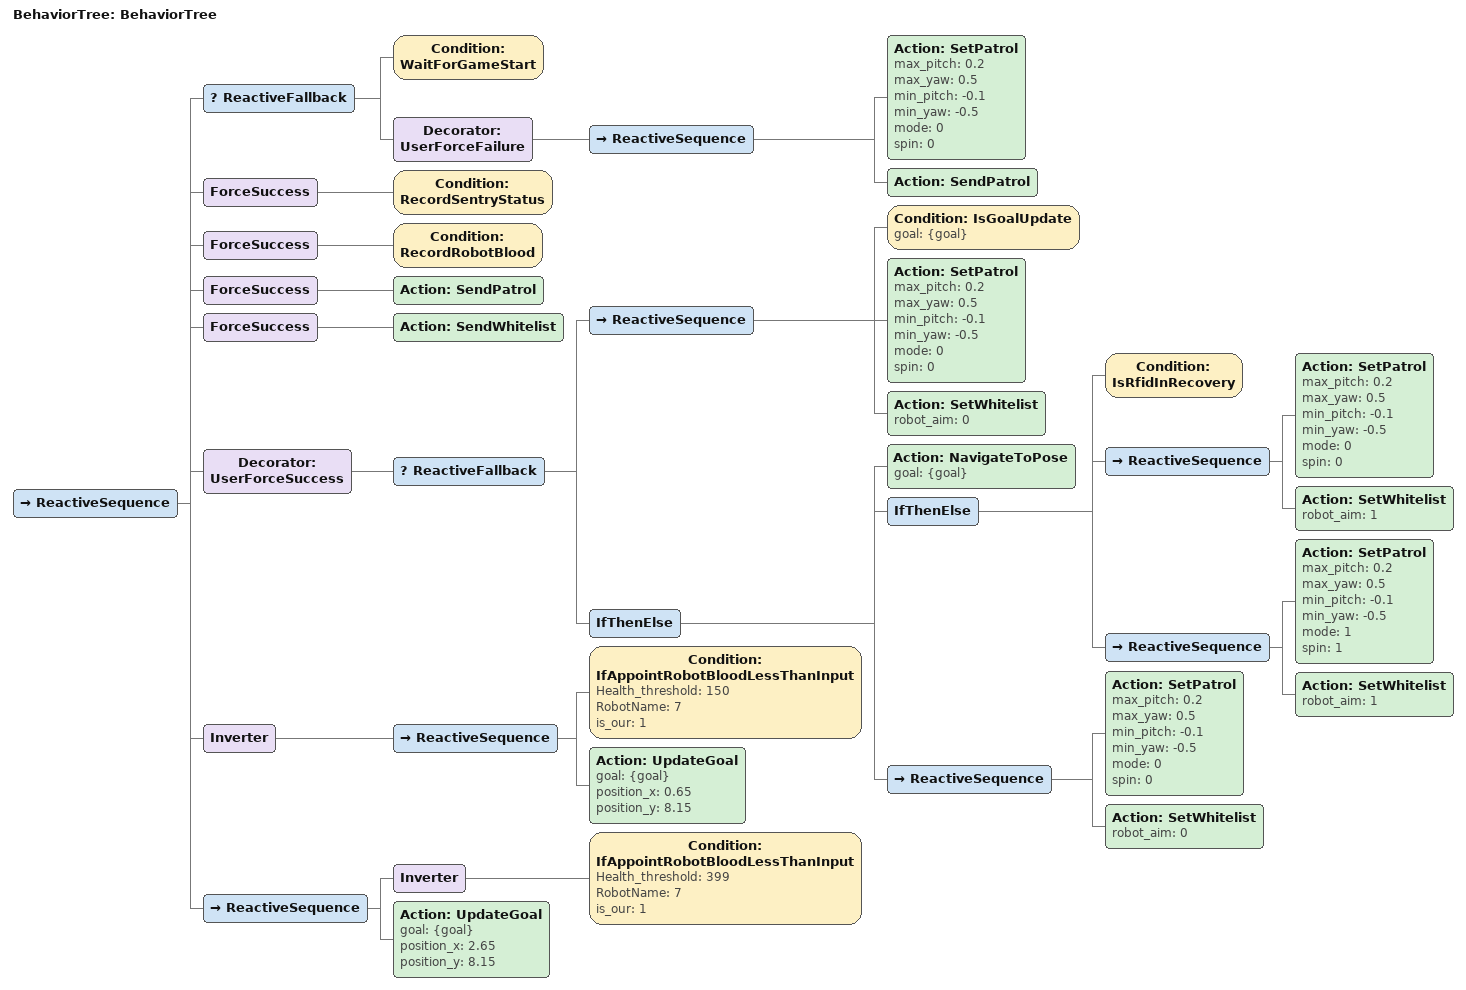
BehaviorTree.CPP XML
<?xml version="1.0"?>
<root main_tree_to_execute="BehaviorTree">
    <BehaviorTree ID="BehaviorTree">
        <ReactiveSequence>
            <ReactiveFallback>
                <Condition ID="WaitForGameStart"/>
                <Decorator ID="UserForceFailure">
                    <ReactiveSequence>
                        <Action ID="SetPatrol" max_pitch="0.2" max_yaw="0.5" min_pitch="-0.1" min_yaw="-0.5" mode="0" spin="0"/>
                        <Action ID="SendPatrol"/>
                    </ReactiveSequence>
                </Decorator>
            </ReactiveFallback>
            <ForceSuccess>
                <Condition ID="RecordSentryStatus"/>
            </ForceSuccess>
            <ForceSuccess>
                <Condition ID="RecordRobotBlood"/>
            </ForceSuccess>
            <ForceSuccess>
                <Action ID="SendPatrol"/>
            </ForceSuccess>
            <ForceSuccess>
                <Action ID="SendWhitelist"/>
            </ForceSuccess>
            <Decorator ID="UserForceSuccess">
                <ReactiveFallback>
                    <ReactiveSequence>
                        <Condition ID="IsGoalUpdate" goal="{goal}"/>
                        <Action ID="SetPatrol" max_pitch="0.2" max_yaw="0.5" min_pitch="-0.1" min_yaw="-0.5" mode="0" spin="0"/>
                        <Action ID="SetWhitelist" robot_aim="0"/>
                    </ReactiveSequence>
                    <IfThenElse>
                        <Action ID="NavigateToPose" goal="{goal}"/>
                        <IfThenElse>
                            <Condition ID="IsRfidInRecovery"/>
                            <ReactiveSequence>
                                <Action ID="SetPatrol" max_pitch="0.2" max_yaw="0.5" min_pitch="-0.1" min_yaw="-0.5" mode="0" spin="0"/>
                                <Action ID="SetWhitelist" robot_aim="1"/>
                            </ReactiveSequence>
                            <ReactiveSequence>
                                <Action ID="SetPatrol" max_pitch="0.2" max_yaw="0.5" min_pitch="-0.1" min_yaw="-0.5" mode="1" spin="1"/>
                                <Action ID="SetWhitelist" robot_aim="1"/>
                            </ReactiveSequence>
                        </IfThenElse>
                        <ReactiveSequence>
                            <Action ID="SetPatrol" max_pitch="0.2" max_yaw="0.5" min_pitch="-0.1" min_yaw="-0.5" mode="0" spin="0"/>
                            <Action ID="SetWhitelist" robot_aim="0"/>
                        </ReactiveSequence>
                    </IfThenElse>
                </ReactiveFallback>
            </Decorator>
            <Inverter>
                <ReactiveSequence>
                    <Condition Health_threshold="150" ID="IfAppointRobotBloodLessThanInput" RobotName="7" is_our="1"/>
                    <Action ID="UpdateGoal" goal="{goal}" position_x="0.65" position_y="8.15"/>
                </ReactiveSequence>
            </Inverter>
            <ReactiveSequence>
                <Inverter>
                    <Condition Health_threshold="399" ID="IfAppointRobotBloodLessThanInput" RobotName="7" is_our="1"/>
                </Inverter>
                <Action ID="UpdateGoal" goal="{goal}" position_x="2.65" position_y="8.15"/>
            </ReactiveSequence>
        </ReactiveSequence>
    </BehaviorTree>
</root>
